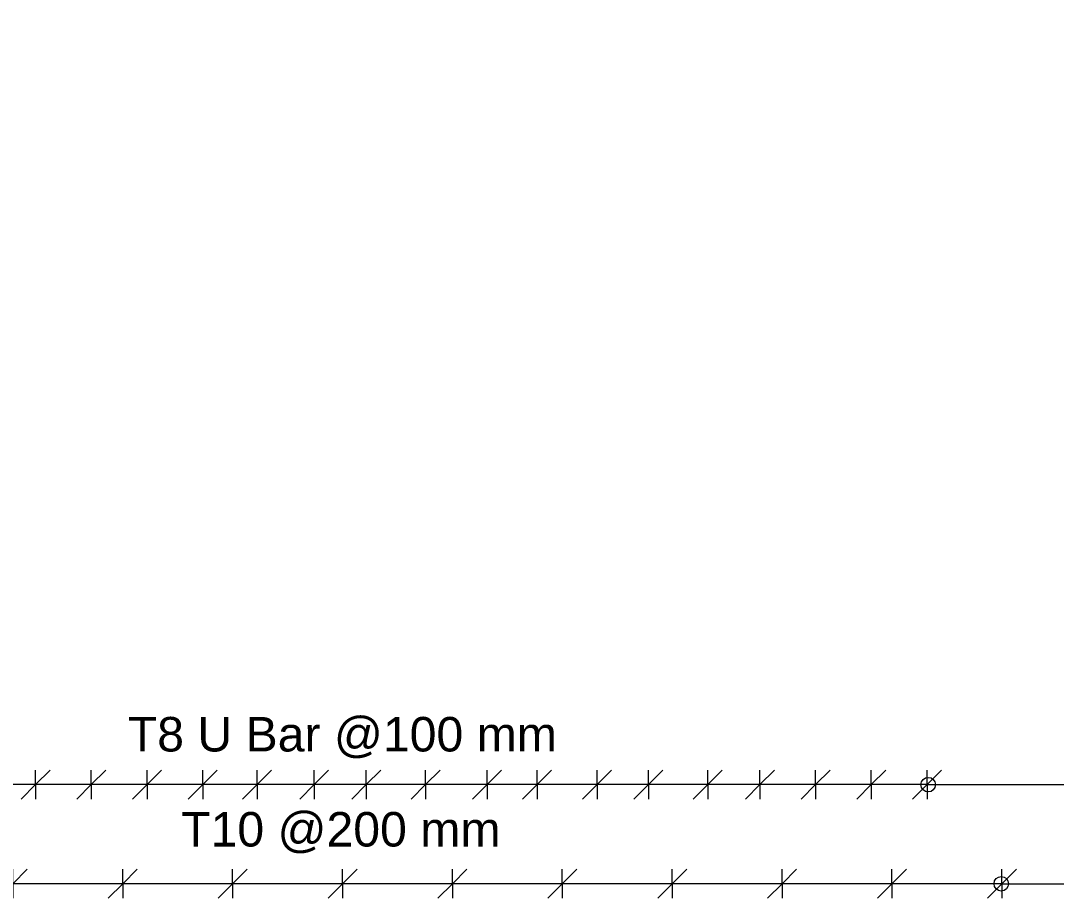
# Model space of a CAD drawing. Header units: millimetres. Extents: x 9013 to 19551, y 11604 to 23400.
# Drawn here: x 10540 to 12327, y 13374 to 14887 of the extents above; entities that cross this region are included whole.
import ezdxf

# ---------------------------------------------------------------- set-up
doc = ezdxf.new("R2010")
doc.units = ezdxf.units.MM
for name, color, linetype, lineweight in [('A-ANNO-DIMS', 211, 'Continuous', 9), ('A-ANNO-DIMS-25', 211, 'Continuous', 9), ('S-RBAR-IDEN', 171, 'Continuous', 9)]:
    doc.layers.add(name, color=color, linetype=linetype, lineweight=lineweight)
doc.styles.add('Arial', font='arial.ttf', dxfattribs={"height": 59.53125})
doc.styles.add('Nirmala UI Semilight', font='NirmalaS.ttf', dxfattribs={"width": 0.8, "height": 62.5})
doc.dimstyles.new('Arrow_Filled_-_2_5_NI_UI', dxfattribs={"dimscale": 304.8, "dimtxt": 65.460247, "dimasz": 0.164042, "dimexe": 0.082021, "dimexo": 0.0625, "dimgap": 0.082021, "dimtad": 1, "dimdec": 4, "dimzin": 0, "dimdsep": 46, "dimtxsty": 'Standard', "dimblk1": 'OBLIQUE', "dimblk2": 'OBLIQUE', "dimsah": 1, "dimcen": 0.09, "dimazin": 0, "dimtfac": 1, "dimtdec": 4, "dimtix": 1, "dimtmove": 0, "dimatfit": 3, "dimfxl": 0.082021, "dimfxlon": 1, "dimtvp": 1, "dimtolj": 1, "dimtzin": 0, "dimarcsym": 2})
doc.dimstyles.new('Arrow_Filled_-_2_5_NI_UI_2', dxfattribs={"dimscale": 304.8, "dimtxt": 65.460247, "dimasz": 0.164042, "dimexe": 0.082021, "dimexo": 0.0625, "dimgap": 0.082021, "dimtad": 1, "dimdec": 4, "dimzin": 0, "dimdsep": 46, "dimtxsty": 'Nirmala UI Semilight', "dimblk1": 'OBLIQUE', "dimblk2": 'OBLIQUE', "dimsah": 1, "dimcen": 0.09, "dimazin": 0, "dimtfac": 1, "dimtdec": 4, "dimtix": 1, "dimtmove": 0, "dimatfit": 3, "dimfxl": 0.082021, "dimfxlon": 1, "dimtvp": 1, "dimtolj": 1, "dimtzin": 0, "dimarcsym": 2})

# ---------------------------------------------------------------- blocks, each defined once
blk = doc.blocks.new('DIMBLOCK1-Elevation Top 1')
at = {"layer": 'A-ANNO-DIMS-25'}
for p, q in [((12043.9, 13398.6), (12068.9, 13423.6)), ((12043.9, 13398.6), (12043.9, 13423.6)), ((12233.6, 13398.6), (12258.6, 13423.6)), ((12233.6, 13398.6), (12233.6, 13423.6)), ((12043.9, 13398.6), (12018.9, 13373.6)), ((12233.6, 13398.6), (12043.9, 13398.6)), ((12043.9, 13398.6), (12043.9, 13373.6)), ((12233.6, 13398.6), (12208.6, 13373.6)), ((12233.6, 13398.6), (12233.6, 13373.6))]:
    blk.add_line(p, q, dxfattribs=at)
blk = doc.blocks.new('_Oblique')
at = {"color": 0, "linetype": 'ByBlock', "lineweight": -2}
blk.add_line((-0.5, -0.5), (0.5, 0.5), dxfattribs=at)
blk = doc.blocks.new('DIMBLOCK2-Elevation Top 1')
at = {"layer": 'A-ANNO-DIMS-25'}
for p, q in [((11854.3, 13398.6), (11879.3, 13423.6)), ((11854.3, 13398.6), (11854.3, 13423.6)), ((12043.9, 13398.6), (12068.9, 13423.6)), ((12043.9, 13398.6), (12043.9, 13423.6)), ((11854.3, 13398.6), (11829.3, 13373.6)), ((12043.9, 13398.6), (11854.3, 13398.6)), ((11854.3, 13398.6), (11854.3, 13373.6)), ((12043.9, 13398.6), (12018.9, 13373.6)), ((12043.9, 13398.6), (12043.9, 13373.6))]:
    blk.add_line(p, q, dxfattribs=at)
blk = doc.blocks.new('DIMBLOCK3-Elevation Top 1')
at = {"layer": 'A-ANNO-DIMS-25'}
for p, q in [((11664.7, 13398.6), (11689.7, 13423.6)), ((11664.7, 13398.6), (11664.7, 13423.6)), ((11854.3, 13398.6), (11879.3, 13423.6)), ((11854.3, 13398.6), (11854.3, 13423.6)), ((11664.7, 13398.6), (11639.7, 13373.6)), ((11854.3, 13398.6), (11664.7, 13398.6)), ((11664.7, 13398.6), (11664.7, 13373.6)), ((11854.3, 13398.6), (11829.3, 13373.6)), ((11854.3, 13398.6), (11854.3, 13373.6))]:
    blk.add_line(p, q, dxfattribs=at)
blk = doc.blocks.new('DIMBLOCK4-Elevation Top 1')
at = {"layer": 'A-ANNO-DIMS-25'}
for p, q in [((11475, 13398.6), (11500, 13423.6)), ((11475, 13398.6), (11475, 13423.6)), ((11664.7, 13398.6), (11689.7, 13423.6)), ((11664.7, 13398.6), (11664.7, 13423.6)), ((11475, 13398.6), (11450, 13373.6)), ((11664.7, 13398.6), (11475, 13398.6)), ((11475, 13398.6), (11475, 13373.6)), ((11664.7, 13398.6), (11639.7, 13373.6)), ((11664.7, 13398.6), (11664.7, 13373.6))]:
    blk.add_line(p, q, dxfattribs=at)
blk = doc.blocks.new('DIMBLOCK5-Elevation Top 1')
at = {"layer": 'A-ANNO-DIMS-25'}
for p, q in [((11285.4, 13398.6), (11310.4, 13423.6)), ((11285.4, 13398.6), (11285.4, 13423.6)), ((11475, 13398.6), (11500, 13423.6)), ((11475, 13398.6), (11475, 13423.6)), ((11285.4, 13398.6), (11260.4, 13373.6)), ((11475, 13398.6), (11285.4, 13398.6)), ((11285.4, 13398.6), (11285.4, 13373.6)), ((11475, 13398.6), (11450, 13373.6)), ((11475, 13398.6), (11475, 13373.6))]:
    blk.add_line(p, q, dxfattribs=at)
blk = doc.blocks.new('DIMBLOCK6-Elevation Top 1')
at = {"layer": 'A-ANNO-DIMS-25'}
for p, q in [((11095.7, 13398.6), (11120.7, 13423.6)), ((11095.7, 13398.6), (11095.7, 13423.6)), ((11285.4, 13398.6), (11310.4, 13423.6)), ((11285.4, 13398.6), (11285.4, 13423.6)), ((11095.7, 13398.6), (11070.7, 13373.6)), ((11285.4, 13398.6), (11095.7, 13398.6)), ((11095.7, 13398.6), (11095.7, 13373.6)), ((11285.4, 13398.6), (11260.4, 13373.6)), ((11285.4, 13398.6), (11285.4, 13373.6))]:
    blk.add_line(p, q, dxfattribs=at)
blk = doc.blocks.new('DIMBLOCK7-Elevation Top 1')
at = {"layer": 'A-ANNO-DIMS-25'}
for p, q in [((10906.1, 13398.6), (10931.1, 13423.6)), ((10906.1, 13398.6), (10906.1, 13423.6)), ((11095.7, 13398.6), (11120.7, 13423.6)), ((11095.7, 13398.6), (11095.7, 13423.6)), ((10906.1, 13398.6), (10881.1, 13373.6)), ((11095.7, 13398.6), (10906.1, 13398.6)), ((10906.1, 13398.6), (10906.1, 13373.6)), ((11095.7, 13398.6), (11070.7, 13373.6)), ((11095.7, 13398.6), (11095.7, 13373.6))]:
    blk.add_line(p, q, dxfattribs=at)
blk = doc.blocks.new('DIMBLOCK8-Elevation Top 1')
at = {"layer": 'A-ANNO-DIMS-25'}
for p, q in [((10716.5, 13398.6), (10741.5, 13423.6)), ((10716.5, 13398.6), (10716.5, 13423.6)), ((10906.1, 13398.6), (10931.1, 13423.6)), ((10906.1, 13398.6), (10906.1, 13423.6)), ((10716.5, 13398.6), (10691.5, 13373.6)), ((10906.1, 13398.6), (10716.5, 13398.6)), ((10716.5, 13398.6), (10716.5, 13373.6)), ((10906.1, 13398.6), (10881.1, 13373.6)), ((10906.1, 13398.6), (10906.1, 13373.6))]:
    blk.add_line(p, q, dxfattribs=at)
blk = doc.blocks.new('DIMBLOCK9-Elevation Top 1')
at = {"layer": 'A-ANNO-DIMS-25'}
for p, q in [((10526.8, 13398.6), (10551.8, 13423.6)), ((10526.8, 13398.6), (10526.8, 13423.6)), ((10716.5, 13398.6), (10741.5, 13423.6)), ((10716.5, 13398.6), (10716.5, 13423.6)), ((10526.8, 13398.6), (10501.8, 13373.6)), ((10716.5, 13398.6), (10526.8, 13398.6)), ((10526.8, 13398.6), (10526.8, 13373.6)), ((10716.5, 13398.6), (10691.5, 13373.6)), ((10716.5, 13398.6), (10716.5, 13373.6))]:
    blk.add_line(p, q, dxfattribs=at)
blk = doc.blocks.new('DIMBLOCK10-Elevation Top 1')
at = {"layer": 'A-ANNO-DIMS-25'}
for p, q in [((10337.2, 13398.6), (10362.2, 13423.6)), ((10337.2, 13398.6), (10337.2, 13423.6)), ((10526.8, 13398.6), (10551.8, 13423.6)), ((10526.8, 13398.6), (10526.8, 13423.6)), ((10337.2, 13398.6), (10312.2, 13373.6)), ((10526.8, 13398.6), (10337.2, 13398.6)), ((10337.2, 13398.6), (10337.2, 13373.6)), ((10526.8, 13398.6), (10501.8, 13373.6)), ((10526.8, 13398.6), (10526.8, 13373.6))]:
    blk.add_line(p, q, dxfattribs=at)
blk = doc.blocks.new('DIMBLOCK12-Elevation Top 1')
at = {"layer": 'A-ANNO-DIMS-25'}
for p, q in [((10147.6, 13398.6), (10172.6, 13423.6)), ((10147.6, 13398.6), (10147.6, 13423.6)), ((10337.2, 13398.6), (10362.2, 13423.6)), ((10337.2, 13398.6), (10337.2, 13423.6)), ((10526.8, 13398.6), (10551.8, 13423.6)), ((10526.8, 13398.6), (10526.8, 13423.6)), ((10716.5, 13398.6), (10741.5, 13423.6)), ((10716.5, 13398.6), (10716.5, 13423.6)), ((10906.1, 13398.6), (10931.1, 13423.6)), ((10906.1, 13398.6), (10906.1, 13423.6)), ((11095.7, 13398.6), (11120.7, 13423.6)), ((11095.7, 13398.6), (11095.7, 13423.6)), ((11285.4, 13398.6), (11310.4, 13423.6)), ((11285.4, 13398.6), (11285.4, 13423.6)), ((11475, 13398.6), (11500, 13423.6)), ((11475, 13398.6), (11475, 13423.6)), ((11664.7, 13398.6), (11689.7, 13423.6)), ((11664.7, 13398.6), (11664.7, 13423.6)), ((11854.3, 13398.6), (11879.3, 13423.6)), ((11854.3, 13398.6), (11854.3, 13423.6)), ((12043.9, 13398.6), (12068.9, 13423.6)), ((12043.9, 13398.6), (12043.9, 13423.6)), ((12233.6, 13398.6), (12258.6, 13423.6)), ((12233.6, 13398.6), (12233.6, 13423.6)), ((10147.6, 13398.6), (10122.6, 13373.6)), ((12233.6, 13398.6), (10147.6, 13398.6)), ((10337.2, 13398.6), (10147.6, 13398.6)), ((10147.6, 13398.6), (10147.6, 13373.6)), ((10337.2, 13398.6), (10312.2, 13373.6)), ((10526.8, 13398.6), (10337.2, 13398.6)), ((10337.2, 13398.6), (10337.2, 13373.6)), ((10526.8, 13398.6), (10501.8, 13373.6)), ((10716.5, 13398.6), (10526.8, 13398.6)), ((10526.8, 13398.6), (10526.8, 13373.6)), ((10716.5, 13398.6), (10691.5, 13373.6)), ((10906.1, 13398.6), (10716.5, 13398.6)), ((10716.5, 13398.6), (10716.5, 13373.6)), ((10906.1, 13398.6), (10881.1, 13373.6)), ((11095.7, 13398.6), (10906.1, 13398.6)), ((10906.1, 13398.6), (10906.1, 13373.6)), ((11095.7, 13398.6), (11070.7, 13373.6)), ((11285.4, 13398.6), (11095.7, 13398.6)), ((11095.7, 13398.6), (11095.7, 13373.6)), ((11285.4, 13398.6), (11260.4, 13373.6)), ((11475, 13398.6), (11285.4, 13398.6)), ((11285.4, 13398.6), (11285.4, 13373.6)), ((11475, 13398.6), (11450, 13373.6)), ((11664.7, 13398.6), (11475, 13398.6)), ((11475, 13398.6), (11475, 13373.6)), ((11664.7, 13398.6), (11639.7, 13373.6)), ((11854.3, 13398.6), (11664.7, 13398.6)), ((11664.7, 13398.6), (11664.7, 13373.6)), ((11854.3, 13398.6), (11829.3, 13373.6)), ((12043.9, 13398.6), (11854.3, 13398.6)), ((11854.3, 13398.6), (11854.3, 13373.6)), ((12043.9, 13398.6), (12018.9, 13373.6)), ((12233.6, 13398.6), (12043.9, 13398.6)), ((12043.9, 13398.6), (12043.9, 13373.6)), ((12233.6, 13398.6), (12208.6, 13373.6)), ((12233.6, 13398.6), (12233.6, 13373.6))]:
    blk.add_line(p, q, dxfattribs=at)
blk = doc.blocks.new('_None')
blk = doc.blocks.new('DIMBLOCK25-Elevation Top 1')
at = {"layer": 'A-ANNO-DIMS-25'}
for p, q in [((12008.2, 13569.7), (12033.2, 13594.7)), ((12008.2, 13569.7), (12008.2, 13594.7)), ((12104.4, 13569.7), (12129.4, 13594.7)), ((12104.4, 13569.7), (12104.4, 13594.7)), ((12008.2, 13569.7), (11983.2, 13544.7)), ((12104.4, 13569.7), (12008.2, 13569.7)), ((12008.2, 13569.7), (12008.2, 13544.7)), ((12104.4, 13569.7), (12079.4, 13544.7)), ((12104.4, 13569.7), (12104.4, 13544.7))]:
    blk.add_line(p, q, dxfattribs=at)
blk = doc.blocks.new('DIMBLOCK26-Elevation Top 1')
at = {"layer": 'A-ANNO-DIMS-25'}
for p, q in [((11912.1, 13569.7), (11937.1, 13594.7)), ((11912.1, 13569.7), (11912.1, 13594.7)), ((12008.2, 13569.7), (12033.2, 13594.7)), ((12008.2, 13569.7), (12008.2, 13594.7)), ((11912.1, 13569.7), (11887.1, 13544.7)), ((12008.2, 13569.7), (11912.1, 13569.7)), ((11912.1, 13569.7), (11912.1, 13544.7)), ((12008.2, 13569.7), (11983.2, 13544.7)), ((12008.2, 13569.7), (12008.2, 13544.7))]:
    blk.add_line(p, q, dxfattribs=at)
blk = doc.blocks.new('DIMBLOCK27-Elevation Top 1')
at = {"layer": 'A-ANNO-DIMS-25'}
for p, q in [((11815.9, 13569.7), (11840.9, 13594.7)), ((11815.9, 13569.7), (11815.9, 13594.7)), ((11912.1, 13569.7), (11937.1, 13594.7)), ((11912.1, 13569.7), (11912.1, 13594.7)), ((11815.9, 13569.7), (11790.9, 13544.7)), ((11912.1, 13569.7), (11815.9, 13569.7)), ((11815.9, 13569.7), (11815.9, 13544.7)), ((11912.1, 13569.7), (11887.1, 13544.7)), ((11912.1, 13569.7), (11912.1, 13544.7))]:
    blk.add_line(p, q, dxfattribs=at)
blk = doc.blocks.new('DIMBLOCK28-Elevation Top 1')
at = {"layer": 'A-ANNO-DIMS-25'}
for p, q in [((11726, 13569.7), (11751, 13594.7)), ((11726, 13569.7), (11726, 13594.7)), ((11815.9, 13569.7), (11840.9, 13594.7)), ((11815.9, 13569.7), (11815.9, 13594.7)), ((11726, 13569.7), (11701, 13544.7)), ((11815.9, 13569.7), (11726, 13569.7)), ((11726, 13569.7), (11726, 13544.7)), ((11815.9, 13569.7), (11790.9, 13544.7)), ((11815.9, 13569.7), (11815.9, 13544.7))]:
    blk.add_line(p, q, dxfattribs=at)
blk = doc.blocks.new('DIMBLOCK29-Elevation Top 1')
at = {"layer": 'A-ANNO-DIMS-25'}
for p, q in [((11623.7, 13569.7), (11648.7, 13594.7)), ((11623.7, 13569.7), (11623.7, 13594.7)), ((11726, 13569.7), (11751, 13594.7)), ((11726, 13569.7), (11726, 13594.7)), ((11623.7, 13569.7), (11598.7, 13544.7)), ((11726, 13569.7), (11623.7, 13569.7)), ((11623.7, 13569.7), (11623.7, 13544.7)), ((11726, 13569.7), (11701, 13544.7)), ((11726, 13569.7), (11726, 13544.7))]:
    blk.add_line(p, q, dxfattribs=at)
blk = doc.blocks.new('DIMBLOCK30-Elevation Top 1')
at = {"layer": 'A-ANNO-DIMS-25'}
for p, q in [((11535, 13569.7), (11560, 13594.7)), ((11535, 13569.7), (11535, 13594.7)), ((11623.7, 13569.7), (11648.7, 13594.7)), ((11623.7, 13569.7), (11623.7, 13594.7)), ((11535, 13569.7), (11510, 13544.7)), ((11623.7, 13569.7), (11535, 13569.7)), ((11535, 13569.7), (11535, 13544.7)), ((11623.7, 13569.7), (11598.7, 13544.7)), ((11623.7, 13569.7), (11623.7, 13544.7))]:
    blk.add_line(p, q, dxfattribs=at)
blk = doc.blocks.new('DIMBLOCK31-Elevation Top 1')
at = {"layer": 'A-ANNO-DIMS-25'}
for p, q in [((11431.4, 13569.7), (11456.4, 13594.7)), ((11431.4, 13569.7), (11431.4, 13594.7)), ((11535, 13569.7), (11560, 13594.7)), ((11535, 13569.7), (11535, 13594.7)), ((11431.4, 13569.7), (11406.4, 13544.7)), ((11535, 13569.7), (11431.4, 13569.7)), ((11431.4, 13569.7), (11431.4, 13544.7)), ((11535, 13569.7), (11510, 13544.7)), ((11535, 13569.7), (11535, 13544.7))]:
    blk.add_line(p, q, dxfattribs=at)
blk = doc.blocks.new('DIMBLOCK32-Elevation Top 1')
at = {"layer": 'A-ANNO-DIMS-25'}
for p, q in [((11345.2, 13569.7), (11370.2, 13594.7)), ((11345.2, 13569.7), (11345.2, 13594.7)), ((11431.4, 13569.7), (11456.4, 13594.7)), ((11431.4, 13569.7), (11431.4, 13594.7)), ((11345.2, 13569.7), (11320.2, 13544.7)), ((11431.4, 13569.7), (11345.2, 13569.7)), ((11345.2, 13569.7), (11345.2, 13544.7)), ((11431.4, 13569.7), (11406.4, 13544.7)), ((11431.4, 13569.7), (11431.4, 13544.7))]:
    blk.add_line(p, q, dxfattribs=at)
blk = doc.blocks.new('DIMBLOCK33-Elevation Top 1')
at = {"layer": 'A-ANNO-DIMS-25'}
for p, q in [((11239.1, 13569.7), (11264.1, 13594.7)), ((11239.1, 13569.7), (11239.1, 13594.7)), ((11345.2, 13569.7), (11370.2, 13594.7)), ((11345.2, 13569.7), (11345.2, 13594.7)), ((11239.1, 13569.7), (11214.1, 13544.7)), ((11345.2, 13569.7), (11239.1, 13569.7)), ((11239.1, 13569.7), (11239.1, 13544.7)), ((11345.2, 13569.7), (11320.2, 13544.7)), ((11345.2, 13569.7), (11345.2, 13544.7))]:
    blk.add_line(p, q, dxfattribs=at)
blk = doc.blocks.new('DIMBLOCK34-Elevation Top 1')
at = {"layer": 'A-ANNO-DIMS-25'}
for p, q in [((11136.7, 13569.7), (11161.7, 13594.7)), ((11136.7, 13569.7), (11136.7, 13594.7)), ((11239.1, 13569.7), (11264.1, 13594.7)), ((11239.1, 13569.7), (11239.1, 13594.7)), ((11136.7, 13569.7), (11111.7, 13544.7)), ((11239.1, 13569.7), (11136.7, 13569.7)), ((11136.7, 13569.7), (11136.7, 13544.7)), ((11239.1, 13569.7), (11214.1, 13544.7)), ((11239.1, 13569.7), (11239.1, 13544.7))]:
    blk.add_line(p, q, dxfattribs=at)
blk = doc.blocks.new('DIMBLOCK35-Elevation Top 1')
at = {"layer": 'A-ANNO-DIMS-25'}
for p, q in [((11046.8, 13569.7), (11071.8, 13594.7)), ((11046.8, 13569.7), (11046.8, 13594.7)), ((11136.7, 13569.7), (11161.7, 13594.7)), ((11136.7, 13569.7), (11136.7, 13594.7)), ((11046.8, 13569.7), (11021.8, 13544.7)), ((11136.7, 13569.7), (11046.8, 13569.7)), ((11046.8, 13569.7), (11046.8, 13544.7)), ((11136.7, 13569.7), (11111.7, 13544.7)), ((11136.7, 13569.7), (11136.7, 13544.7))]:
    blk.add_line(p, q, dxfattribs=at)
blk = doc.blocks.new('DIMBLOCK36-Elevation Top 1')
at = {"layer": 'A-ANNO-DIMS-25'}
for p, q in [((10948.2, 13569.7), (10973.2, 13594.7)), ((10948.2, 13569.7), (10948.2, 13594.7)), ((11046.8, 13569.7), (11071.8, 13594.7)), ((11046.8, 13569.7), (11046.8, 13594.7)), ((10948.2, 13569.7), (10923.2, 13544.7)), ((11046.8, 13569.7), (10948.2, 13569.7)), ((10948.2, 13569.7), (10948.2, 13544.7)), ((11046.8, 13569.7), (11021.8, 13544.7)), ((11046.8, 13569.7), (11046.8, 13544.7))]:
    blk.add_line(p, q, dxfattribs=at)
blk = doc.blocks.new('DIMBLOCK37-Elevation Top 1')
at = {"layer": 'A-ANNO-DIMS-25'}
for p, q in [((10854.5, 13569.7), (10879.5, 13594.7)), ((10854.5, 13569.7), (10854.5, 13594.7)), ((10948.2, 13569.7), (10973.2, 13594.7)), ((10948.2, 13569.7), (10948.2, 13594.7)), ((10854.5, 13569.7), (10829.5, 13544.7)), ((10948.2, 13569.7), (10854.5, 13569.7)), ((10854.5, 13569.7), (10854.5, 13544.7)), ((10948.2, 13569.7), (10923.2, 13544.7)), ((10948.2, 13569.7), (10948.2, 13544.7))]:
    blk.add_line(p, q, dxfattribs=at)
blk = doc.blocks.new('DIMBLOCK38-Elevation Top 1')
at = {"layer": 'A-ANNO-DIMS-25'}
for p, q in [((10758.4, 13569.7), (10783.4, 13594.7)), ((10758.4, 13569.7), (10758.4, 13594.7)), ((10854.5, 13569.7), (10879.5, 13594.7)), ((10854.5, 13569.7), (10854.5, 13594.7)), ((10758.4, 13569.7), (10733.4, 13544.7)), ((10854.5, 13569.7), (10758.4, 13569.7)), ((10758.4, 13569.7), (10758.4, 13544.7)), ((10854.5, 13569.7), (10829.5, 13544.7)), ((10854.5, 13569.7), (10854.5, 13544.7))]:
    blk.add_line(p, q, dxfattribs=at)
blk = doc.blocks.new('DIMBLOCK39-Elevation Top 1')
at = {"layer": 'A-ANNO-DIMS-25'}
for p, q in [((10662.2, 13569.7), (10687.2, 13594.7)), ((10662.2, 13569.7), (10662.2, 13594.7)), ((10758.4, 13569.7), (10783.4, 13594.7)), ((10758.4, 13569.7), (10758.4, 13594.7)), ((10662.2, 13569.7), (10637.2, 13544.7)), ((10758.4, 13569.7), (10662.2, 13569.7)), ((10662.2, 13569.7), (10662.2, 13544.7)), ((10758.4, 13569.7), (10733.4, 13544.7)), ((10758.4, 13569.7), (10758.4, 13544.7))]:
    blk.add_line(p, q, dxfattribs=at)
blk = doc.blocks.new('DIMBLOCK40-Elevation Top 1')
at = {"layer": 'A-ANNO-DIMS-25'}
for p, q in [((10566.1, 13569.7), (10591.1, 13594.7)), ((10566.1, 13569.7), (10566.1, 13594.7)), ((10662.2, 13569.7), (10687.2, 13594.7)), ((10662.2, 13569.7), (10662.2, 13594.7)), ((10566.1, 13569.7), (10541.1, 13544.7)), ((10662.2, 13569.7), (10566.1, 13569.7)), ((10566.1, 13569.7), (10566.1, 13544.7)), ((10662.2, 13569.7), (10637.2, 13544.7)), ((10662.2, 13569.7), (10662.2, 13544.7))]:
    blk.add_line(p, q, dxfattribs=at)
blk = doc.blocks.new('DIMBLOCK41-Elevation Top 1')
at = {"layer": 'A-ANNO-DIMS-25'}
for p, q in [((10470, 13569.7), (10495, 13594.7)), ((10470, 13569.7), (10470, 13594.7)), ((10566.1, 13569.7), (10591.1, 13594.7)), ((10566.1, 13569.7), (10566.1, 13594.7)), ((10470, 13569.7), (10445, 13544.7)), ((10566.1, 13569.7), (10470, 13569.7)), ((10470, 13569.7), (10470, 13544.7)), ((10566.1, 13569.7), (10541.1, 13544.7)), ((10566.1, 13569.7), (10566.1, 13544.7))]:
    blk.add_line(p, q, dxfattribs=at)
blk = doc.blocks.new('DIMBLOCK45-Elevation Top 1')
at = {"layer": 'A-ANNO-DIMS-25'}
for p, q in [((11726, 13569.7), (11751, 13594.7)), ((11726, 13569.7), (11726, 13594.7)), ((11815.9, 13569.7), (11840.9, 13594.7)), ((11815.9, 13569.7), (11815.9, 13594.7)), ((11912.1, 13569.7), (11937.1, 13594.7)), ((11912.1, 13569.7), (11912.1, 13594.7)), ((12008.2, 13569.7), (12033.2, 13594.7)), ((12008.2, 13569.7), (12008.2, 13594.7)), ((12104.4, 13569.7), (12129.4, 13594.7)), ((12104.4, 13569.7), (12104.4, 13594.7)), ((11726, 13569.7), (11701, 13544.7)), ((11815.9, 13569.7), (11726, 13569.7)), ((11726, 13569.7), (11726, 13544.7)), ((11815.9, 13569.7), (11790.9, 13544.7)), ((12104.4, 13569.7), (11815.9, 13569.7)), ((11912.1, 13569.7), (11815.9, 13569.7)), ((11815.9, 13569.7), (11815.9, 13544.7)), ((11912.1, 13569.7), (11887.1, 13544.7)), ((12008.2, 13569.7), (11912.1, 13569.7)), ((11912.1, 13569.7), (11912.1, 13544.7)), ((12008.2, 13569.7), (11983.2, 13544.7)), ((12104.4, 13569.7), (12008.2, 13569.7)), ((12008.2, 13569.7), (12008.2, 13544.7)), ((12104.4, 13569.7), (12079.4, 13544.7)), ((12104.4, 13569.7), (12104.4, 13544.7))]:
    blk.add_line(p, q, dxfattribs=at)
blk = doc.blocks.new('DIMBLOCK46-Elevation Top 1')
at = {"layer": 'A-ANNO-DIMS-25'}
for p, q in [((11623.7, 13569.7), (11648.7, 13594.7)), ((11623.7, 13569.7), (11623.7, 13594.7)), ((11726, 13569.7), (11751, 13594.7)), ((11726, 13569.7), (11726, 13594.7)), ((11815.9, 13569.7), (11840.9, 13594.7)), ((11815.9, 13569.7), (11815.9, 13594.7)), ((11623.7, 13569.7), (11598.7, 13544.7)), ((11726, 13569.7), (11623.7, 13569.7)), ((11623.7, 13569.7), (11623.7, 13544.7)), ((11726, 13569.7), (11701, 13544.7)), ((11815.9, 13569.7), (11726, 13569.7)), ((11815.9, 13569.7), (11726, 13569.7)), ((11726, 13569.7), (11726, 13544.7)), ((11815.9, 13569.7), (11790.9, 13544.7)), ((11815.9, 13569.7), (11815.9, 13544.7))]:
    blk.add_line(p, q, dxfattribs=at)
blk = doc.blocks.new('DIMBLOCK47-Elevation Top 1')
at = {"layer": 'A-ANNO-DIMS-25'}
for p, q in [((11535, 13569.7), (11560, 13594.7)), ((11535, 13569.7), (11535, 13594.7)), ((11623.7, 13569.7), (11648.7, 13594.7)), ((11623.7, 13569.7), (11623.7, 13594.7)), ((11726, 13569.7), (11751, 13594.7)), ((11726, 13569.7), (11726, 13594.7)), ((11535, 13569.7), (11510, 13544.7)), ((11623.7, 13569.7), (11535, 13569.7)), ((11535, 13569.7), (11535, 13544.7)), ((11623.7, 13569.7), (11598.7, 13544.7)), ((11726, 13569.7), (11623.7, 13569.7)), ((11726, 13569.7), (11623.7, 13569.7)), ((11623.7, 13569.7), (11623.7, 13544.7)), ((11726, 13569.7), (11701, 13544.7)), ((11726, 13569.7), (11726, 13544.7))]:
    blk.add_line(p, q, dxfattribs=at)
blk = doc.blocks.new('DIMBLOCK48-Elevation Top 1')
at = {"layer": 'A-ANNO-DIMS-25'}
for p, q in [((11431.4, 13569.7), (11456.4, 13594.7)), ((11431.4, 13569.7), (11431.4, 13594.7)), ((11535, 13569.7), (11560, 13594.7)), ((11535, 13569.7), (11535, 13594.7)), ((11623.7, 13569.7), (11648.7, 13594.7)), ((11623.7, 13569.7), (11623.7, 13594.7)), ((11431.4, 13569.7), (11406.4, 13544.7)), ((11535, 13569.7), (11431.4, 13569.7)), ((11431.4, 13569.7), (11431.4, 13544.7)), ((11535, 13569.7), (11510, 13544.7)), ((11623.7, 13569.7), (11535, 13569.7)), ((11623.7, 13569.7), (11535, 13569.7)), ((11535, 13569.7), (11535, 13544.7)), ((11623.7, 13569.7), (11598.7, 13544.7)), ((11623.7, 13569.7), (11623.7, 13544.7))]:
    blk.add_line(p, q, dxfattribs=at)
blk = doc.blocks.new('DIMBLOCK49-Elevation Top 1')
at = {"layer": 'A-ANNO-DIMS-25'}
for p, q in [((11345.2, 13569.7), (11370.2, 13594.7)), ((11345.2, 13569.7), (11345.2, 13594.7)), ((11431.4, 13569.7), (11456.4, 13594.7)), ((11431.4, 13569.7), (11431.4, 13594.7)), ((11535, 13569.7), (11560, 13594.7)), ((11535, 13569.7), (11535, 13594.7)), ((11345.2, 13569.7), (11320.2, 13544.7)), ((11431.4, 13569.7), (11345.2, 13569.7)), ((11345.2, 13569.7), (11345.2, 13544.7)), ((11431.4, 13569.7), (11406.4, 13544.7)), ((11535, 13569.7), (11431.4, 13569.7)), ((11535, 13569.7), (11431.4, 13569.7)), ((11431.4, 13569.7), (11431.4, 13544.7)), ((11535, 13569.7), (11510, 13544.7)), ((11535, 13569.7), (11535, 13544.7))]:
    blk.add_line(p, q, dxfattribs=at)
blk = doc.blocks.new('DIMBLOCK50-Elevation Top 1')
at = {"layer": 'A-ANNO-DIMS-25'}
for p, q in [((11239.1, 13569.7), (11264.1, 13594.7)), ((11239.1, 13569.7), (11239.1, 13594.7)), ((11345.2, 13569.7), (11370.2, 13594.7)), ((11345.2, 13569.7), (11345.2, 13594.7)), ((11431.4, 13569.7), (11456.4, 13594.7)), ((11431.4, 13569.7), (11431.4, 13594.7)), ((11239.1, 13569.7), (11214.1, 13544.7)), ((11345.2, 13569.7), (11239.1, 13569.7)), ((11239.1, 13569.7), (11239.1, 13544.7)), ((11345.2, 13569.7), (11320.2, 13544.7)), ((11431.4, 13569.7), (11345.2, 13569.7)), ((11431.4, 13569.7), (11345.2, 13569.7)), ((11345.2, 13569.7), (11345.2, 13544.7)), ((11431.4, 13569.7), (11406.4, 13544.7)), ((11431.4, 13569.7), (11431.4, 13544.7))]:
    blk.add_line(p, q, dxfattribs=at)
blk = doc.blocks.new('DIMBLOCK51-Elevation Top 1')
at = {"layer": 'A-ANNO-DIMS-25'}
for p, q in [((11136.7, 13569.7), (11161.7, 13594.7)), ((11136.7, 13569.7), (11136.7, 13594.7)), ((11239.1, 13569.7), (11264.1, 13594.7)), ((11239.1, 13569.7), (11239.1, 13594.7)), ((11345.2, 13569.7), (11370.2, 13594.7)), ((11345.2, 13569.7), (11345.2, 13594.7)), ((11136.7, 13569.7), (11111.7, 13544.7)), ((11239.1, 13569.7), (11136.7, 13569.7)), ((11136.7, 13569.7), (11136.7, 13544.7)), ((11239.1, 13569.7), (11214.1, 13544.7)), ((11345.2, 13569.7), (11239.1, 13569.7)), ((11345.2, 13569.7), (11239.1, 13569.7)), ((11239.1, 13569.7), (11239.1, 13544.7)), ((11345.2, 13569.7), (11320.2, 13544.7)), ((11345.2, 13569.7), (11345.2, 13544.7))]:
    blk.add_line(p, q, dxfattribs=at)
blk = doc.blocks.new('DIMBLOCK52-Elevation Top 1')
at = {"layer": 'A-ANNO-DIMS-25'}
for p, q in [((11046.8, 13569.7), (11071.8, 13594.7)), ((11046.8, 13569.7), (11046.8, 13594.7)), ((11136.7, 13569.7), (11161.7, 13594.7)), ((11136.7, 13569.7), (11136.7, 13594.7)), ((11239.1, 13569.7), (11264.1, 13594.7)), ((11239.1, 13569.7), (11239.1, 13594.7)), ((11046.8, 13569.7), (11021.8, 13544.7)), ((11136.7, 13569.7), (11046.8, 13569.7)), ((11046.8, 13569.7), (11046.8, 13544.7)), ((11136.7, 13569.7), (11111.7, 13544.7)), ((11239.1, 13569.7), (11136.7, 13569.7)), ((11239.1, 13569.7), (11136.7, 13569.7)), ((11136.7, 13569.7), (11136.7, 13544.7)), ((11239.1, 13569.7), (11214.1, 13544.7)), ((11239.1, 13569.7), (11239.1, 13544.7))]:
    blk.add_line(p, q, dxfattribs=at)
blk = doc.blocks.new('DIMBLOCK53-Elevation Top 1')
at = {"layer": 'A-ANNO-DIMS-25'}
for p, q in [((10948.2, 13569.7), (10973.2, 13594.7)), ((10948.2, 13569.7), (10948.2, 13594.7)), ((11046.8, 13569.7), (11071.8, 13594.7)), ((11046.8, 13569.7), (11046.8, 13594.7)), ((11136.7, 13569.7), (11161.7, 13594.7)), ((11136.7, 13569.7), (11136.7, 13594.7)), ((10948.2, 13569.7), (10923.2, 13544.7)), ((11046.8, 13569.7), (10948.2, 13569.7)), ((10948.2, 13569.7), (10948.2, 13544.7)), ((11046.8, 13569.7), (11021.8, 13544.7)), ((11136.7, 13569.7), (11046.8, 13569.7)), ((11136.7, 13569.7), (11046.8, 13569.7)), ((11046.8, 13569.7), (11046.8, 13544.7)), ((11136.7, 13569.7), (11111.7, 13544.7)), ((11136.7, 13569.7), (11136.7, 13544.7))]:
    blk.add_line(p, q, dxfattribs=at)
blk = doc.blocks.new('DIMBLOCK54-Elevation Top 1')
at = {"layer": 'A-ANNO-DIMS-25'}
for p, q in [((10854.5, 13569.7), (10879.5, 13594.7)), ((10854.5, 13569.7), (10854.5, 13594.7)), ((10948.2, 13569.7), (10973.2, 13594.7)), ((10948.2, 13569.7), (10948.2, 13594.7)), ((11046.8, 13569.7), (11071.8, 13594.7)), ((11046.8, 13569.7), (11046.8, 13594.7)), ((10854.5, 13569.7), (10829.5, 13544.7)), ((10948.2, 13569.7), (10854.5, 13569.7)), ((10854.5, 13569.7), (10854.5, 13544.7)), ((10948.2, 13569.7), (10923.2, 13544.7)), ((11046.8, 13569.7), (10948.2, 13569.7)), ((11046.8, 13569.7), (10948.2, 13569.7)), ((10948.2, 13569.7), (10948.2, 13544.7)), ((11046.8, 13569.7), (11021.8, 13544.7)), ((11046.8, 13569.7), (11046.8, 13544.7))]:
    blk.add_line(p, q, dxfattribs=at)
blk = doc.blocks.new('DIMBLOCK55-Elevation Top 1')
at = {"layer": 'A-ANNO-DIMS-25'}
for p, q in [((10758.4, 13569.7), (10783.4, 13594.7)), ((10758.4, 13569.7), (10758.4, 13594.7)), ((10854.5, 13569.7), (10879.5, 13594.7)), ((10854.5, 13569.7), (10854.5, 13594.7)), ((10948.2, 13569.7), (10973.2, 13594.7)), ((10948.2, 13569.7), (10948.2, 13594.7)), ((10758.4, 13569.7), (10733.4, 13544.7)), ((10854.5, 13569.7), (10758.4, 13569.7)), ((10758.4, 13569.7), (10758.4, 13544.7)), ((10854.5, 13569.7), (10829.5, 13544.7)), ((10948.2, 13569.7), (10854.5, 13569.7)), ((10948.2, 13569.7), (10854.5, 13569.7)), ((10854.5, 13569.7), (10854.5, 13544.7)), ((10948.2, 13569.7), (10923.2, 13544.7)), ((10948.2, 13569.7), (10948.2, 13544.7))]:
    blk.add_line(p, q, dxfattribs=at)
blk = doc.blocks.new('DIMBLOCK56-Elevation Top 1')
at = {"layer": 'A-ANNO-DIMS-25'}
for p, q in [((10181.5, 13569.7), (10206.5, 13594.7)), ((10181.5, 13569.7), (10181.5, 13594.7)), ((10277.7, 13569.7), (10302.7, 13594.7)), ((10277.7, 13569.7), (10277.7, 13594.7)), ((10373.8, 13569.7), (10398.8, 13594.7)), ((10373.8, 13569.7), (10373.8, 13594.7)), ((10470, 13569.7), (10495, 13594.7)), ((10470, 13569.7), (10470, 13594.7)), ((10566.1, 13569.7), (10591.1, 13594.7)), ((10566.1, 13569.7), (10566.1, 13594.7)), ((10662.2, 13569.7), (10687.2, 13594.7)), ((10662.2, 13569.7), (10662.2, 13594.7)), ((10758.4, 13569.7), (10783.4, 13594.7)), ((10758.4, 13569.7), (10758.4, 13594.7)), ((10854.5, 13569.7), (10879.5, 13594.7)), ((10854.5, 13569.7), (10854.5, 13594.7)), ((10181.5, 13569.7), (10156.5, 13544.7)), ((10854.5, 13569.7), (10181.5, 13569.7)), ((10277.7, 13569.7), (10181.5, 13569.7)), ((10181.5, 13569.7), (10181.5, 13544.7)), ((10277.7, 13569.7), (10252.7, 13544.7)), ((10373.8, 13569.7), (10277.7, 13569.7)), ((10277.7, 13569.7), (10277.7, 13544.7)), ((10373.8, 13569.7), (10348.8, 13544.7)), ((10470, 13569.7), (10373.8, 13569.7)), ((10373.8, 13569.7), (10373.8, 13544.7)), ((10470, 13569.7), (10445, 13544.7)), ((10566.1, 13569.7), (10470, 13569.7)), ((10470, 13569.7), (10470, 13544.7)), ((10566.1, 13569.7), (10541.1, 13544.7)), ((10662.2, 13569.7), (10566.1, 13569.7)), ((10566.1, 13569.7), (10566.1, 13544.7)), ((10662.2, 13569.7), (10637.2, 13544.7)), ((10758.4, 13569.7), (10662.2, 13569.7)), ((10662.2, 13569.7), (10662.2, 13544.7)), ((10758.4, 13569.7), (10733.4, 13544.7)), ((10854.5, 13569.7), (10758.4, 13569.7)), ((10758.4, 13569.7), (10758.4, 13544.7)), ((10854.5, 13569.7), (10829.5, 13544.7)), ((10854.5, 13569.7), (10854.5, 13544.7))]:
    blk.add_line(p, q, dxfattribs=at)

msp = doc.modelspace()

# ---------------------------------------------------------------- linework, layer by layer
at = {"layer": 'S-RBAR-IDEN'}
for p, q in [((12106.39454, 13569.63068), (12395.78389, 13569.63068)), ((12232.55729, 13398.65851), (12393.66501, 13398.65851))]:
    msp.add_line(p, q, dxfattribs=at)
for centre in [(12106.39454, 13569.63068), (12232.55729, 13398.65851)]:
    msp.add_circle(centre, 12.5, dxfattribs=at)

# ---------------------------------------------------------------- dimensions: what is measured, and where the dimension line sits
at = {"layer": 'A-ANNO-DIMS'}
for base, p1, p2, text, dimstyle, override, picture, middle in [((10147.56745, 13398.62597), (12233.56745, 13373.62597), (10147.56745, 13373.62597), '2086', 'Arrow_Filled_-_2_5_NI_UI', {"dimpost": '<>', "dimblk1": 'None', "dimblk2": 'None', "dimsah": 1, "dimfxl": 2086}, 'DIMBLOCK12-Elevation Top 1', (11190.56745, 23399.76755)), ((10181.53128, 13569.70904), (10854.52101, 13544.70904), (10181.53128, 13544.70904), '673', 'Arrow_Filled_-_2_5_NI_UI_2', {"dimpost": '<>', "dimblk1": 'None', "dimblk2": 'None', "dimsah": 1, "dimfxl": 672.98973}, 'DIMBLOCK56-Elevation Top 1', (10518.02615, 13627.02686)), ((11136.69518, 13569.70904), (11239.08657, 13544.70904), (11136.69518, 13544.70904), '102', 'Arrow_Filled_-_2_5_NI_UI_2', {"dimpost": '<>', "dimblk1": 'None', "dimblk2": 'None', "dimsah": 1, "dimfxl": 102.39139}, 'DIMBLOCK52-Elevation Top 1', (11187.89088, 13627.1794)), ((11535.01074, 13569.70904), (11623.65213, 13544.70904), (11535.01074, 13544.70904), '89', 'Arrow_Filled_-_2_5_NI_UI_2', {"dimpost": '<>', "dimblk1": 'None', "dimblk2": 'None', "dimsah": 1, "dimfxl": 88.64139}, 'DIMBLOCK48-Elevation Top 1', (11579.33144, 13627.02686)), ((11815.93491, 13569.70904), (12104.35908, 13544.70904), (11815.93491, 13544.70904), '288', 'Arrow_Filled_-_2_5_NI_UI_2', {"dimpost": '<>', "dimblk1": 'None', "dimblk2": 'None', "dimsah": 1, "dimfxl": 288.42417}, 'DIMBLOCK45-Elevation Top 1', (11960.147, 13626.98328)), ((10758.37962, 13569.70904), (10854.52101, 13544.70904), (10758.37962, 13544.70904), ' ', 'Arrow_Filled_-_2_5_NI_UI_2', {"dimpost": '<>', "dimfxl": 96.14139}, 'DIMBLOCK38-Elevation Top 1', (10806.45032, 13569.70904)), ((11136.69518, 13569.70904), (11239.08657, 13544.70904), (11136.69518, 13544.70904), ' ', 'Arrow_Filled_-_2_5_NI_UI_2', {"dimpost": '<>', "dimfxl": 102.39139}, 'DIMBLOCK34-Elevation Top 1', (11187.89088, 13569.70904)), ((11535.01074, 13569.70904), (11623.65213, 13544.70904), (11535.01074, 13544.70904), ' ', 'Arrow_Filled_-_2_5_NI_UI_2', {"dimpost": '<>', "dimfxl": 88.64139}, 'DIMBLOCK30-Elevation Top 1', (11579.33144, 13569.70904)), ((11912.0763, 13569.70904), (12008.21769, 13544.70904), (11912.0763, 13544.70904), ' ', 'Arrow_Filled_-_2_5_NI_UI_2', {"dimpost": '<>', "dimfxl": 96.14139}, 'DIMBLOCK26-Elevation Top 1', (11960.147, 13569.70904)), ((10337.20382, 13398.62597), (10526.84018, 13373.62597), (10337.20382, 13373.62597), ' ', 'Arrow_Filled_-_2_5_NI_UI', {"dimpost": '<>', "dimfxl": 189.636364}, 'DIMBLOCK10-Elevation Top 1', (10432.022, 13398.62597)), ((10716.47655, 13398.62597), (10906.11291, 13373.62597), (10716.47655, 13373.62597), ' ', 'Arrow_Filled_-_2_5_NI_UI', {"dimpost": '<>', "dimfxl": 189.636364}, 'DIMBLOCK8-Elevation Top 1', (10811.29473, 13398.62597)), ((11095.74927, 13398.62597), (11285.38564, 13373.62597), (11095.74927, 13373.62597), ' ', 'Arrow_Filled_-_2_5_NI_UI', {"dimpost": '<>', "dimfxl": 189.636364}, 'DIMBLOCK6-Elevation Top 1', (11190.56745, 13398.62597)), ((11475.022, 13398.62597), (11664.65836, 13373.62597), (11475.022, 13373.62597), ' ', 'Arrow_Filled_-_2_5_NI_UI', {"dimpost": '<>', "dimfxl": 189.636364}, 'DIMBLOCK4-Elevation Top 1', (11569.84018, 13398.62597)), ((11854.29473, 13398.62597), (12043.93109, 13373.62597), (11854.29473, 13373.62597), ' ', 'Arrow_Filled_-_2_5_NI_UI', {"dimpost": '<>', "dimfxl": 189.636364}, 'DIMBLOCK2-Elevation Top 1', (11949.11291, 13398.62597))]:
    dim = msp.add_linear_dim(base=base, p1=p1, p2=p2, angle=0, text=text, dimstyle=dimstyle, override=override, dxfattribs=at)
    dim.commit()
    dim.dimension.update_dxf_attribs({"geometry": picture, "text_midpoint": middle})
for base, p1, p2, text, dimstyle, override, picture, middle in [((10854.52101, 13569.70904), (10948.1624, 13544.70904), (10854.52101, 13544.70904), '94', 'Arrow_Filled_-_2_5_NI_UI_2', {"dimpost": '<>', "dimblk1": 'None', "dimblk2": 'None', "dimsah": 1, "dimfxl": 93.64139}, 'DIMBLOCK55-Elevation Top 1', (10901.34171, 13627.02686)), ((10948.1624, 13569.70904), (11046.80379, 13544.70904), (10948.1624, 13544.70904), '99', 'Arrow_Filled_-_2_5_NI_UI_2', {"dimpost": '<>', "dimblk1": 'None', "dimblk2": 'None', "dimsah": 1, "dimfxl": 98.64139}, 'DIMBLOCK54-Elevation Top 1', (10997.4831, 13627.02686)), ((11046.80379, 13569.70904), (11136.69518, 13544.70904), (11046.80379, 13544.70904), '90', 'Arrow_Filled_-_2_5_NI_UI_2', {"dimpost": '<>', "dimblk1": 'None', "dimblk2": 'None', "dimsah": 1, "dimfxl": 89.89139}, 'DIMBLOCK53-Elevation Top 1', (11091.74949, 13627.02686)), ((11239.08657, 13569.70904), (11345.22796, 13544.70904), (11239.08657, 13544.70904), '106', 'Arrow_Filled_-_2_5_NI_UI_2', {"dimpost": '<>', "dimblk1": 'None', "dimblk2": 'None', "dimsah": 1, "dimfxl": 106.14139}, 'DIMBLOCK51-Elevation Top 1', (11292.15727, 13627.2012)), ((11345.22796, 13569.70904), (11431.36935, 13544.70904), (11345.22796, 13544.70904), '86', 'Arrow_Filled_-_2_5_NI_UI_2', {"dimpost": '<>', "dimblk1": 'None', "dimblk2": 'None', "dimsah": 1, "dimfxl": 86.14139}, 'DIMBLOCK50-Elevation Top 1', (11388.29866, 13627.02686)), ((11431.36935, 13569.70904), (11535.01074, 13544.70904), (11431.36935, 13544.70904), '104', 'Arrow_Filled_-_2_5_NI_UI_2', {"dimpost": '<>', "dimblk1": 'None', "dimblk2": 'None', "dimsah": 1, "dimfxl": 103.64139}, 'DIMBLOCK49-Elevation Top 1', (11483.19005, 13627.1794)), ((11623.65213, 13569.70904), (11726.04352, 13544.70904), (11623.65213, 13544.70904), '102', 'Arrow_Filled_-_2_5_NI_UI_2', {"dimpost": '<>', "dimblk1": 'None', "dimblk2": 'None', "dimsah": 1, "dimfxl": 102.39139}, 'DIMBLOCK47-Elevation Top 1', (11674.84783, 13627.1794)), ((11726.04352, 13569.70904), (11815.93491, 13544.70904), (11726.04352, 13544.70904), '90', 'Arrow_Filled_-_2_5_NI_UI_2', {"dimpost": '<>', "dimblk1": 'None', "dimblk2": 'None', "dimsah": 1, "dimfxl": 89.89139}, 'DIMBLOCK46-Elevation Top 1', (11770.98922, 13627.02686)), ((10469.95545, 13569.70904), (10566.09684, 13544.70904), (10469.95545, 13544.70904), ' ', 'Arrow_Filled_-_2_5_NI_UI_2', {"dimpost": '<>', "dimfxl": 96.14139}, 'DIMBLOCK41-Elevation Top 1', (10518.02615, 13569.70904)), ((10566.09684, 13569.70904), (10662.23823, 13544.70904), (10566.09684, 13544.70904), ' ', 'Arrow_Filled_-_2_5_NI_UI_2', {"dimpost": '<>', "dimfxl": 96.14139}, 'DIMBLOCK40-Elevation Top 1', (10614.16754, 13569.70904)), ((10662.23823, 13569.70904), (10758.37962, 13544.70904), (10662.23823, 13544.70904), ' ', 'Arrow_Filled_-_2_5_NI_UI_2', {"dimpost": '<>', "dimfxl": 96.14139}, 'DIMBLOCK39-Elevation Top 1', (10710.30893, 13569.70904)), ((10854.52101, 13569.70904), (10948.1624, 13544.70904), (10854.52101, 13544.70904), ' ', 'Arrow_Filled_-_2_5_NI_UI_2', {"dimpost": '<>', "dimfxl": 93.64139}, 'DIMBLOCK37-Elevation Top 1', (10901.34171, 13569.70904)), ((10948.1624, 13569.70904), (11046.80379, 13544.70904), (10948.1624, 13544.70904), ' ', 'Arrow_Filled_-_2_5_NI_UI_2', {"dimpost": '<>', "dimfxl": 98.64139}, 'DIMBLOCK36-Elevation Top 1', (10997.4831, 13569.70904)), ((11046.80379, 13569.70904), (11136.69518, 13544.70904), (11046.80379, 13544.70904), ' ', 'Arrow_Filled_-_2_5_NI_UI_2', {"dimpost": '<>', "dimfxl": 89.89139}, 'DIMBLOCK35-Elevation Top 1', (11091.74949, 13569.70904)), ((11239.08657, 13569.70904), (11345.22796, 13544.70904), (11239.08657, 13544.70904), ' ', 'Arrow_Filled_-_2_5_NI_UI_2', {"dimpost": '<>', "dimfxl": 106.14139}, 'DIMBLOCK33-Elevation Top 1', (11292.15727, 13569.70904)), ((11345.22796, 13569.70904), (11431.36935, 13544.70904), (11345.22796, 13544.70904), ' ', 'Arrow_Filled_-_2_5_NI_UI_2', {"dimpost": '<>', "dimfxl": 86.14139}, 'DIMBLOCK32-Elevation Top 1', (11388.29866, 13569.70904)), ((11431.36935, 13569.70904), (11535.01074, 13544.70904), (11431.36935, 13544.70904), ' ', 'Arrow_Filled_-_2_5_NI_UI_2', {"dimpost": '<>', "dimfxl": 103.64139}, 'DIMBLOCK31-Elevation Top 1', (11483.19005, 13569.70904)), ((11623.65213, 13569.70904), (11726.04352, 13544.70904), (11623.65213, 13544.70904), ' ', 'Arrow_Filled_-_2_5_NI_UI_2', {"dimpost": '<>', "dimfxl": 102.39139}, 'DIMBLOCK29-Elevation Top 1', (11674.84783, 13569.70904)), ((11726.04352, 13569.70904), (11815.93491, 13544.70904), (11726.04352, 13544.70904), ' ', 'Arrow_Filled_-_2_5_NI_UI_2', {"dimpost": '<>', "dimfxl": 89.89139}, 'DIMBLOCK28-Elevation Top 1', (11770.98922, 13569.70904)), ((11815.93491, 13569.70904), (11912.0763, 13544.70904), (11815.93491, 13544.70904), ' ', 'Arrow_Filled_-_2_5_NI_UI_2', {"dimpost": '<>', "dimfxl": 96.14139}, 'DIMBLOCK27-Elevation Top 1', (11864.00561, 13569.70904)), ((12008.21769, 13569.70904), (12104.35908, 13544.70904), (12008.21769, 13544.70904), ' ', 'Arrow_Filled_-_2_5_NI_UI_2', {"dimpost": '<>', "dimfxl": 96.14139}, 'DIMBLOCK25-Elevation Top 1', (12056.28839, 13569.70904)), ((10526.84018, 13398.62597), (10716.47655, 13373.62597), (10526.84018, 13373.62597), ' ', 'Arrow_Filled_-_2_5_NI_UI', {"dimpost": '<>', "dimfxl": 189.636364}, 'DIMBLOCK9-Elevation Top 1', (10621.65836, 13398.62597)), ((10906.11291, 13398.62597), (11095.74927, 13373.62597), (10906.11291, 13373.62597), ' ', 'Arrow_Filled_-_2_5_NI_UI', {"dimpost": '<>', "dimfxl": 189.636364}, 'DIMBLOCK7-Elevation Top 1', (11000.93109, 13398.62597)), ((11285.38564, 13398.62597), (11475.022, 13373.62597), (11285.38564, 13373.62597), ' ', 'Arrow_Filled_-_2_5_NI_UI', {"dimpost": '<>', "dimfxl": 189.636364}, 'DIMBLOCK5-Elevation Top 1', (11380.20382, 13398.62597)), ((11664.65836, 13398.62597), (11854.29473, 13373.62597), (11664.65836, 13373.62597), ' ', 'Arrow_Filled_-_2_5_NI_UI', {"dimpost": '<>', "dimfxl": 189.636364}, 'DIMBLOCK3-Elevation Top 1', (11759.47655, 13398.62597)), ((12043.93109, 13398.62597), (12233.56745, 13373.62597), (12043.93109, 13373.62597), ' ', 'Arrow_Filled_-_2_5_NI_UI', {"dimpost": '<>', "dimfxl": 189.636364}, 'DIMBLOCK1-Elevation Top 1', (12138.74927, 13398.62597))]:
    dim = msp.add_linear_dim(base=base, p1=p1, p2=p2, text=text, dimstyle=dimstyle, override=override, dxfattribs=at)
    dim.commit()
    dim.dimension.update_dxf_attribs({"geometry": picture, "text_midpoint": middle})

# ---------------------------------------------------------------- next in the draw order: texts
at = {"layer": 'S-RBAR-IDEN', "char_height": 59.53125, "attachment_point": 1, "style": 'Arial', "bg_fill": 3, "box_fill_scale": 0, "bg_fill_color": 256, "bg_fill_true_color": 3254780160, "bg_fill_transparency": 256}
for s, insert, width in [('T8 U Bar @100 mm', (10725.11781, 13686.37947), 907.9110937), ('T10 @200 mm', (10817.20688, 13522.4041), 675.4217187)]:
    msp.add_mtext(s, dxfattribs=dict(at, insert=insert, width=width))

doc.saveas('drawing.dxf')
